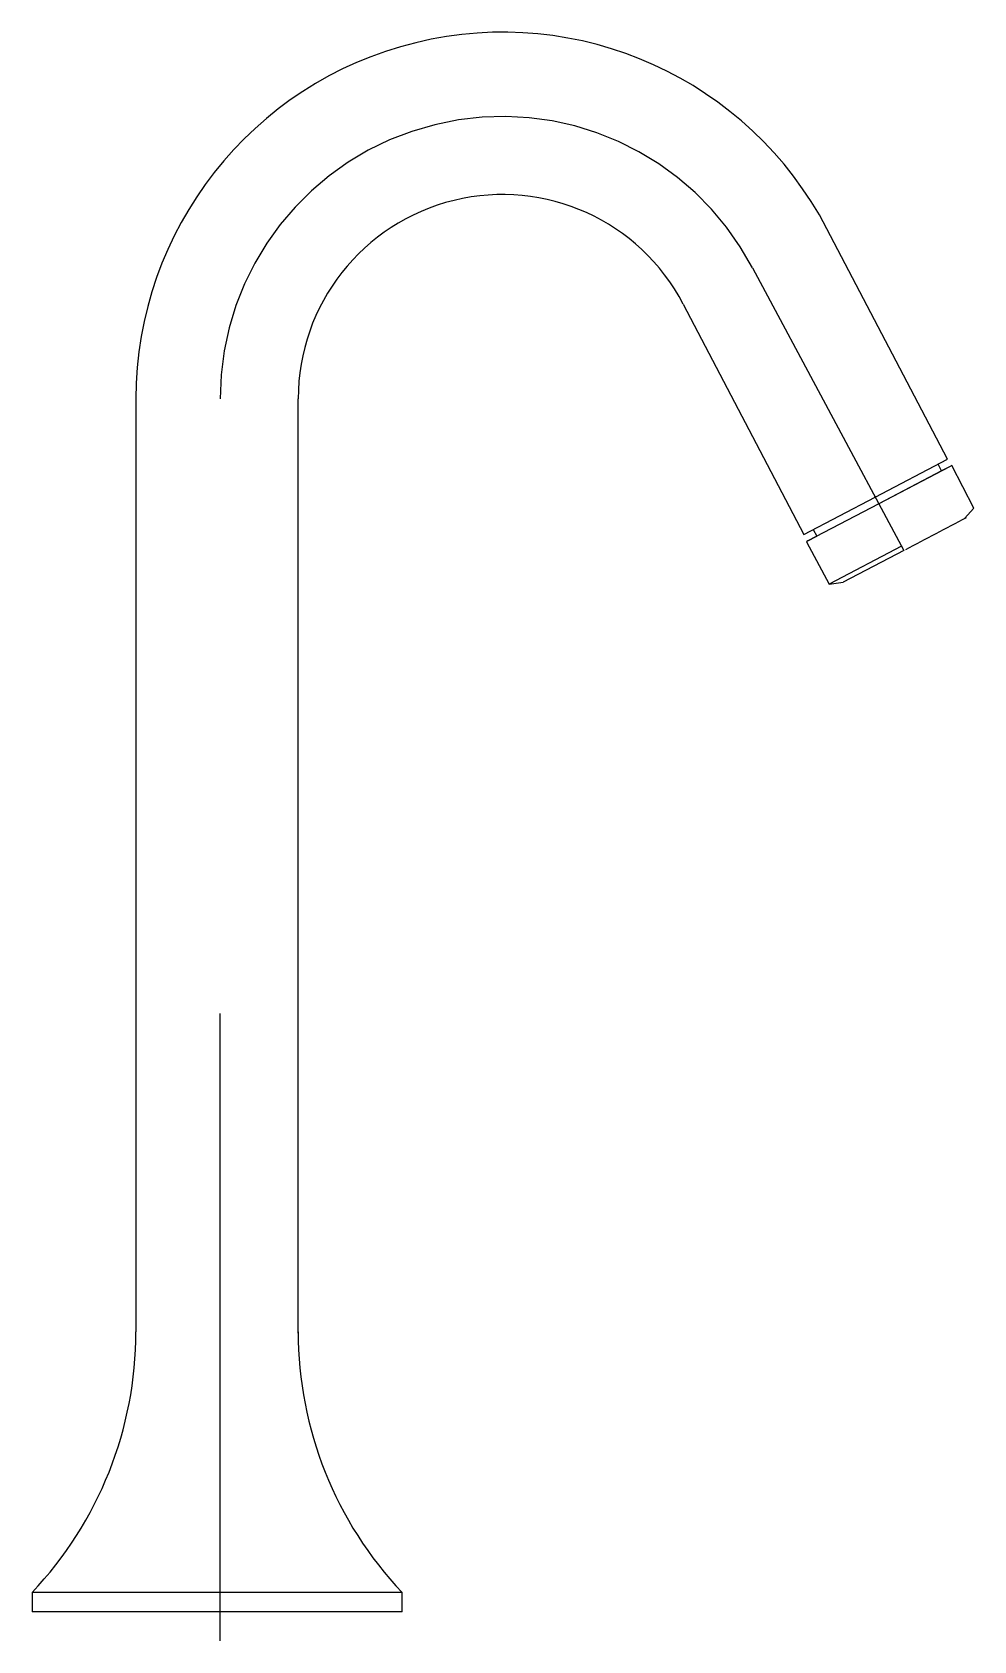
# Model space of a CAD drawing. Extents: x -314.939 to -314.789, y 270.277 to 270.534.
import ezdxf

# ---------------------------------------------------------------- set-up
doc = ezdxf.new("R2010")
doc.units = 0
doc.header["$LTSCALE"] = 0.2
doc.header["$MEASUREMENT"] = 0
doc.linetypes.add('AXES', pattern=[0.54, 0.3, -0.08, 0.08, -0.08])
doc.linetypes.add('CONTINU', pattern=[0])
doc.layers.get('0').update_dxf_attribs({"linetype": 'CONTINUOUS'})
doc.layers.add('DECA_EIXOS', color=5, linetype='AXES')

msp = doc.modelspace()

# ---------------------------------------------------------------- linework, layer by layer
at = {"linetype": 'CONTINU'}
for points in [[(-314.81219, 270.50246, 0.345189), (-314.87779, 270.53212)], [(-314.87779, 270.53212, 0.345813), (-314.92241, 270.47534)], [(-314.83511, 270.49045, 0.345187), (-314.87167, 270.50698)], [(-314.87167, 270.50698, 0.345847), (-314.89653, 270.47534)], [(-314.78999, 270.45636, 0.000326), (-314.79968, 270.45129)], [(-314.93897, 270.28505, 0.191946), (-314.92241, 270.3266)], [(-314.89653, 270.3266, 0.191946), (-314.87997, 270.28505)]]:
    msp.add_lwpolyline(points, format="xyb", dxfattribs=at)
for points in [[(-314.79295, 270.46573), (-314.81219, 270.50246)], [(-314.83511, 270.49045), (-314.81587, 270.45372)], [(-314.92241, 270.47534), (-314.92241, 270.3266)], [(-314.89653, 270.32639), (-314.89653, 270.47534)], [(-314.80449, 270.45968), (-314.79295, 270.46573)], [(-314.79264, 270.4645), (-314.80391, 270.4586)], [(-314.7939, 270.46384), (-314.79446, 270.46493)], [(-314.79264, 270.4645), (-314.7939, 270.46384)], [(-314.79224, 270.46471), (-314.79264, 270.4645)], [(-314.78875, 270.45789), (-314.79224, 270.46471)], [(-314.7939, 270.46384), (-314.80391, 270.4586)], [(-314.7943, 270.46363), (-314.80391, 270.4586)], [(-314.7939, 270.46384), (-314.7943, 270.46363)], [(-314.81587, 270.45372), (-314.80449, 270.45968)], [(-314.80441, 270.45972), (-314.80465, 270.4596)], [(-314.80391, 270.4586), (-314.81521, 270.45268)], [(-314.79024, 270.45624), (-314.78875, 270.45789)], [(-314.81436, 270.45451), (-314.81378, 270.45343)], [(-314.81521, 270.45268), (-314.81543, 270.45256)], [(-314.81543, 270.45256), (-314.81181, 270.44581)], [(-314.81521, 270.45268), (-314.81378, 270.45343)], [(-314.80028, 270.45185), (-314.81181, 270.44581)], [(-314.79992, 270.45116), (-314.80961, 270.44609)], [(-314.81181, 270.44581), (-314.80961, 270.44609)], [(-314.90947, 270.28505), (-314.93897, 270.28505)], [(-314.93897, 270.28505), (-314.93897, 270.28193)], [(-314.87997, 270.28505), (-314.90947, 270.28505)], [(-314.87997, 270.28193), (-314.87997, 270.28505)], [(-314.90947, 270.28193), (-314.93897, 270.28193)], [(-314.87997, 270.28193), (-314.90947, 270.28193)]]:
    msp.add_lwpolyline(points, dxfattribs=at)
at = {"layer": 'DECA_EIXOS'}
for points in [[(-314.87472, 270.51905, 0.345848), (-314.90898, 270.47534)], [(-314.82408, 270.49623, 0.345187), (-314.87472, 270.51905)]]:
    msp.add_lwpolyline(points, format="xyb", dxfattribs=at)
for points in [[(-314.82408, 270.49623), (-314.79992, 270.45116)], [(-314.90898, 270.27733), (-314.90898, 270.47534)]]:
    msp.add_lwpolyline(points, dxfattribs=at)

doc.saveas('drawing.dxf')
